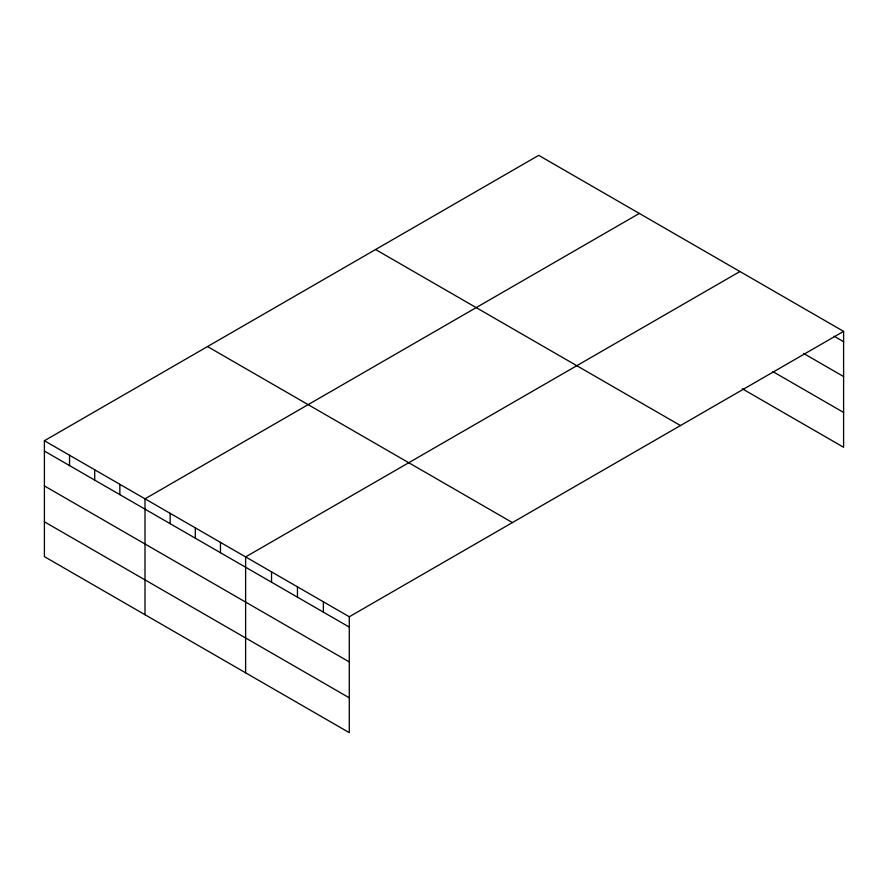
<?xml version="1.0" encoding="UTF-8"?>
<svg xmlns="http://www.w3.org/2000/svg" width="888" height="888" viewBox="0 0 888 888"><rect width="100%" height="100%" fill="white"/><g stroke="black" fill="none" stroke-linecap="round" stroke-linejoin="round"><path stroke-width="1.33" d="M843.6 331.368L538.716 155.345L44.4 440.737L44.4 556.632L349.284 732.655L349.284 616.76L843.6 331.368L843.6 447.263L742.29 388.778M639.327 213.431L145.01 498.823L145.01 614.718M739.937 271.517L245.621 556.909L245.621 672.804M834.176 336.263L843.6 341.702M803.551 353.413L843.6 376.545M772.926 371.628L843.6 412.432M375.591 249.528L680.474 425.552M207.526 346.553L512.409 522.577M44.4 440.737L349.284 616.76M44.4 451.071L349.284 627.095M44.4 485.914L349.284 661.926M44.4 521.8L349.284 697.824M323.365 601.798L323.365 612.132M297.458 586.835L297.458 597.169M271.539 571.872L271.539 582.217M220.468 542.39L220.468 552.725M195.316 527.872L195.316 538.206M170.163 513.342L170.163 523.687M119.858 484.304L119.858 494.638M94.705 469.785L94.705 480.119M69.553 455.255L69.553 465.601"/></g></svg>
